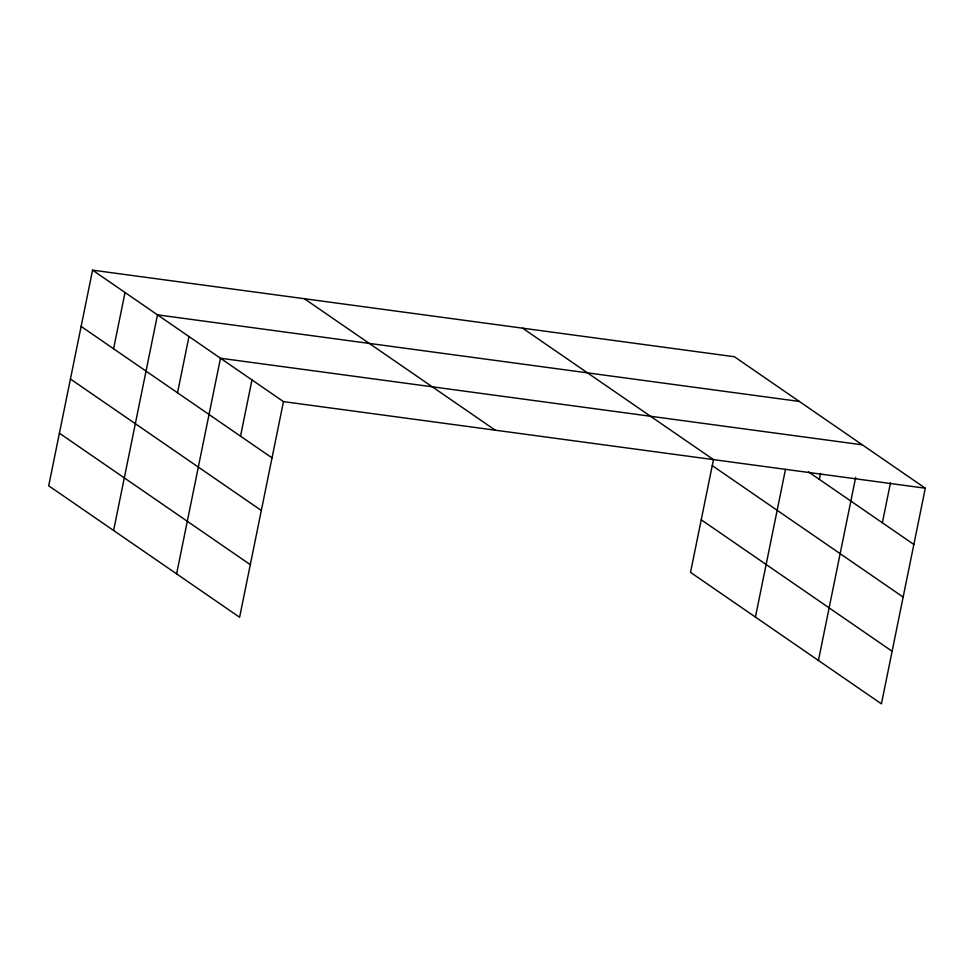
<?xml version="1.0" encoding="UTF-8"?>
<svg xmlns="http://www.w3.org/2000/svg" width="974" height="974" viewBox="0 0 974 974"><rect width="100%" height="100%" fill="white"/><g stroke="black" fill="none" stroke-linecap="round" stroke-linejoin="round"><path stroke-width="1.46" d="M92.579 270.151L48.7 485.795L239.604 617.26L283.471 401.617L92.579 270.151L734.396 356.74L925.3 488.205L881.421 703.849L690.529 572.383L713.443 459.752M113.581 348.765L125.025 292.504M113.605 530.489L157.484 314.846L799.301 401.434M177.536 392.802L188.98 336.541M176.598 573.881L220.477 358.237L862.307 444.826M240.529 436.182L251.974 379.921M755.434 617.078L785.482 469.383M819.353 479.391L820.558 473.461M818.428 660.469L855.671 477.394M882.359 522.77L890.492 482.8M283.471 401.617L925.3 488.205M808.457 471.879L913.856 544.466M522.6 328.165L713.492 459.631M712.25 465.596L903.154 597.062M701.231 519.787L892.123 651.253M304.375 298.726L495.279 430.191M81.122 326.412L272.026 457.877M70.42 379.008L261.324 510.473M59.402 433.199L250.306 564.664"/></g></svg>
